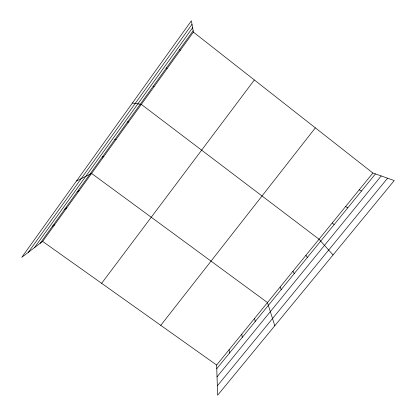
<?xml version="1.0" encoding="UTF-8"?>
<svg xmlns="http://www.w3.org/2000/svg" width="416" height="416" viewBox="0 0 416 416"><rect width="100%" height="100%" fill="white"/><g stroke="black" fill="none" stroke-linecap="round" stroke-linejoin="round"><path stroke-width="0.62" d="M28.246 252.398L192 24.341M34.481 247.64L192.608 27.716M40.139 243.324L193.154 30.768M42.645 241.41L193.393 32.11L191.37 20.8L21.746 257.358L42.645 241.41L216.642 365.045L217.651 395.2L394.254 180.544L372.871 173.014L193.393 32.11M101.629 283.322L254.348 79.966M160.763 325.343L315.344 127.852M216.642 365.045L372.871 173.014M216.762 368.68L375.43 173.914M217.038 376.86L381.207 175.947M217.339 385.856L387.587 178.199M52.338 226.377L54.678 224.708M64.678 209.232L66.846 207.813M77.163 191.89L79.149 190.726M76.497 181.002L91.603 173.441L267.472 302.567L274.794 325.744M102.196 157.118L103.823 156.473M114.743 139.688L116.184 139.308M127.431 122.06L128.684 121.95M132.439 102.981L141.331 104.395L319.015 239.216L333.044 254.94M359.18 189.842L361.509 190.996M153.26 86.185L154.123 86.637M345.644 206.482L347.755 207.886M332.254 222.94L334.147 224.588M166.4 67.928L167.06 68.671M305.916 255.31L307.393 257.431M292.963 271.232L294.237 273.582M179.696 49.457L180.149 50.497M280.15 286.983L281.221 289.552M254.556 318.443L255.237 321.448M241.779 334.147L242.273 337.366M229.138 349.684L229.445 353.111"/></g></svg>
